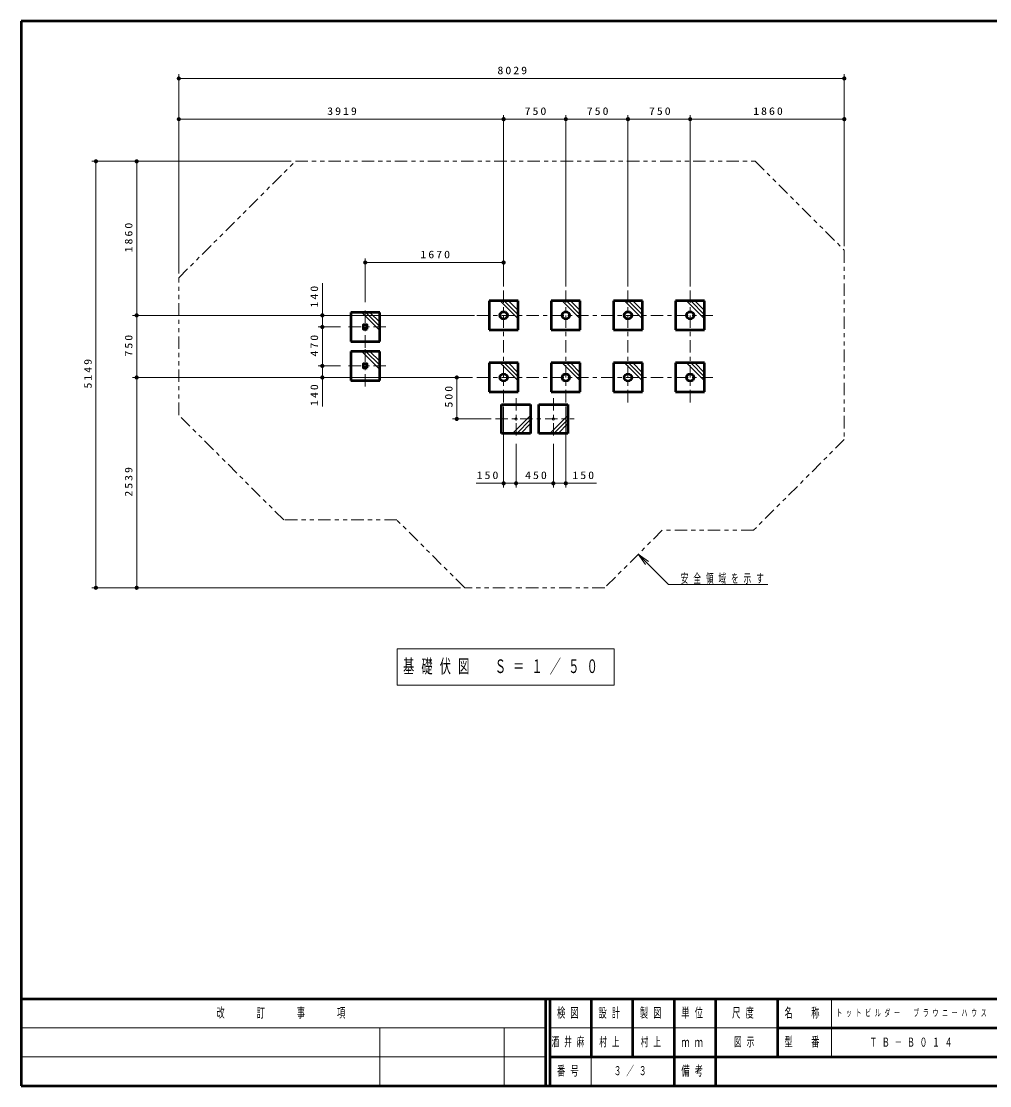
# Model space of a CAD drawing. Units: millimetres on the paper, scale 1:50. Extents: x -365 to 0, y -594 to 257.
# Drawn here: x -365 to -131.3, y -594 to -337 of the extents above; entities that cross this region are included whole.
import ezdxf

# ---------------------------------------------------------------- set-up
doc = ezdxf.new("R2010")
doc.units = ezdxf.units.MM
doc.linetypes.add('USER2', pattern=[6, 3, -1, 1, -1])
doc.linetypes.add('USER3', pattern=[8, 3, -1, 1, -1, 1, -1])
doc.layers.add('LY_1', color=140, linetype='Continuous', lineweight=50)
doc.styles.add('ＭＳ ゴシック', font='')
doc.styles.get('ＭＳ ゴシック').set_extended_font_data('MS Gothic')

# ---------------------------------------------------------------- blocks, each defined once
blk = doc.blocks.new('filled_dot')
at = {"color": 0, "linetype": 'Continuous', "lineweight": -2, "const_width": 1.25}
blk.add_lwpolyline([(-0.625, 0, 1), (0.625, 0, 1)], format="xyb", close=True, dxfattribs=at)

msp = doc.modelspace()

# ---------------------------------------------------------------- linework, layer by layer
at = {"layer": 'LY_1', "color": 7}
for p, q in [((0, -337), (-365, -337)), ((-365, -337), (-365, -594)), ((-365, -573), (0, -573)), ((-365, -594), (0, -594))]:
    msp.add_line(p, q, dxfattribs=at)
at = {"layer": 'LY_1', "color": 7, "lineweight": 13}
for p, q in [((-326.995, -361.804), (-326.995, -349.804)), ((-326.995, -350.804), (-166.415, -350.804)), ((-166.415, -361.804), (-166.415, -349.804)), ((-326.995, -397.927), (-326.995, -359.632)), ((-248.615, -401.004), (-248.615, -359.632)), ((-248.615, -401.004), (-248.615, -359.632)), ((-233.615, -401.004), (-233.615, -359.632)), ((-233.615, -401.004), (-233.615, -359.632)), ((-218.615, -401.004), (-218.615, -359.632)), ((-218.615, -401.004), (-218.615, -359.632)), ((-203.615, -401.004), (-203.615, -359.632)), ((-203.615, -401.004), (-203.615, -359.632)), ((-166.415, -391.285), (-166.415, -359.632)), ((-326.995, -360.632), (-248.615, -360.632)), ((-248.615, -360.632), (-233.615, -360.632)), ((-233.615, -360.632), (-218.615, -360.632)), ((-218.615, -360.632), (-203.615, -360.632)), ((-203.615, -360.632), (-166.415, -360.632)), ((-299.873, -370.804), (-347.995, -370.804)), ((-346.995, -473.776), (-346.995, -370.804)), ((-299.873, -370.804), (-338.16, -370.804)), ((-337.16, -408.004), (-337.16, -370.804)), ((-282.015, -404.804), (-282.015, -394.24)), ((-282.015, -395.24), (-248.615, -395.24)), ((-248.615, -401.004), (-248.615, -394.24)), ((-292.362, -410.804), (-292.362, -400.254)), ((-249.459, -404.504), (-245.115, -408.848)), ((-248.469, -404.504), (-245.115, -407.858)), ((-247.479, -404.504), (-245.115, -406.868)), ((-234.459, -404.504), (-230.115, -408.848)), ((-233.469, -404.504), (-230.115, -407.858)), ((-232.479, -404.504), (-230.115, -406.868)), ((-219.459, -404.504), (-215.115, -408.848)), ((-218.469, -404.504), (-215.115, -407.858)), ((-217.479, -404.504), (-215.115, -406.868)), ((-204.459, -404.504), (-200.115, -408.848)), ((-203.469, -404.504), (-200.115, -407.858)), ((-202.479, -404.504), (-200.115, -406.868)), ((-256.115, -408.004), (-338.16, -408.004)), ((-255.68, -408.004), (-338.16, -408.004)), ((-337.16, -423.004), (-337.16, -408.004)), ((-282.859, -407.304), (-278.515, -411.648)), ((-281.869, -407.304), (-278.515, -410.658)), ((-280.879, -407.304), (-278.515, -409.668)), ((-288.015, -410.804), (-293.362, -410.804)), ((-288.015, -410.804), (-293.362, -410.804)), ((-292.362, -420.204), (-292.362, -410.804)), ((-282.859, -416.704), (-278.515, -421.048)), ((-281.869, -416.704), (-278.515, -420.058)), ((-280.879, -416.704), (-278.515, -419.068)), ((-288.015, -420.204), (-293.362, -420.204)), ((-288.015, -420.204), (-293.362, -420.204)), ((-292.362, -430.015), (-292.362, -420.204)), ((-249.459, -419.504), (-245.115, -423.848)), ((-248.469, -419.504), (-245.115, -422.858)), ((-247.479, -419.504), (-245.115, -421.868)), ((-234.459, -419.504), (-230.115, -423.848)), ((-233.469, -419.504), (-230.115, -422.858)), ((-232.479, -419.504), (-230.115, -421.868)), ((-219.459, -419.504), (-215.115, -423.848)), ((-218.469, -419.504), (-215.115, -422.858)), ((-217.479, -419.504), (-215.115, -421.868)), ((-204.459, -419.504), (-200.115, -423.848)), ((-203.469, -419.504), (-200.115, -422.858)), ((-202.479, -419.504), (-200.115, -421.868)), ((-256.115, -423.004), (-338.16, -423.004)), ((-256.115, -423.004), (-338.16, -423.004)), ((-337.16, -473.776), (-337.16, -423.004)), ((-256.095, -423.004), (-260.924, -423.004)), ((-259.924, -433.004), (-259.924, -423.004)), ((-248.615, -430.004), (-248.615, -449.553)), ((-233.615, -430.004), (-233.615, -449.553)), ((-251.615, -433.004), (-260.924, -433.004)), ((-246.459, -436.504), (-242.115, -432.16)), ((-245.469, -436.504), (-242.115, -433.15)), ((-244.479, -436.504), (-242.115, -434.14)), ((-237.459, -436.504), (-233.115, -432.16)), ((-236.469, -436.504), (-233.115, -433.15)), ((-235.479, -436.504), (-233.115, -434.14)), ((-245.615, -439.004), (-245.615, -449.553)), ((-245.615, -439.004), (-245.615, -449.553)), ((-236.615, -439.004), (-236.615, -449.553)), ((-236.615, -439.004), (-236.615, -449.553)), ((-245.615, -448.553), (-255.273, -448.553)), ((-236.615, -448.553), (-245.615, -448.553)), ((-226.174, -448.553), (-236.615, -448.553)), ((-214.371, -468.163), (-216.139, -465.688)), ((-216.139, -465.688), (-213.664, -467.456)), ((-216.139, -465.688), (-214.018, -467.809)), ((-216.139, -465.688), (-208.833, -472.994)), ((-259.004, -473.776), (-347.995, -473.776)), ((-259.004, -473.776), (-338.16, -473.776)), ((-208.833, -472.994), (-184.862, -472.994)), ((-274.282, -488.511), (-274.282, -497.311)), ((-221.982, -488.511), (-274.282, -488.511)), ((-221.982, -497.311), (-221.982, -488.511)), ((-274.282, -497.311), (-221.982, -497.311)), ((-169.5, -573), (-169.5, -587)), ((-365, -580), (-238.5, -580)), ((-278.5, -580), (-278.5, -594)), ((-248.5, -580), (-248.5, -594)), ((-237.5, -580), (-182.5, -580)), ((-365, -587), (-238.5, -587)), ((-227.5, -587), (-227.5, -594))]:
    msp.add_line(p, q, dxfattribs=at)
at = {"layer": 'LY_1', "color": 7, "linetype": 'USER2', "lineweight": 13}
for p, q in [((-248.615, -429.004), (-248.615, -402.004)), ((-233.615, -429.004), (-233.615, -402.004)), ((-218.615, -429.004), (-218.615, -402.004)), ((-203.615, -429.004), (-203.615, -402.004)), ((-282.015, -415.804), (-282.015, -405.804)), ((-255.115, -408.004), (-197.115, -408.004)), ((-277.015, -410.804), (-287.015, -410.804)), ((-282.015, -425.204), (-282.015, -415.204)), ((-277.015, -420.204), (-287.015, -420.204)), ((-255.115, -423.004), (-197.115, -423.004)), ((-245.615, -428.004), (-245.615, -438.004)), ((-236.615, -428.004), (-236.615, -438.004)), ((-250.615, -433.004), (-231.615, -433.004))]:
    msp.add_line(p, q, dxfattribs=at)
at = {"layer": 'LY_1'}
for p, q in [((-252.115, -404.504), (-252.115, -411.504)), ((-245.115, -404.504), (-252.115, -404.504)), ((-245.115, -411.504), (-245.115, -404.504)), ((-237.115, -404.504), (-237.115, -411.504)), ((-230.115, -404.504), (-237.115, -404.504)), ((-230.115, -411.504), (-230.115, -404.504)), ((-222.115, -404.504), (-222.115, -411.504)), ((-215.115, -404.504), (-222.115, -404.504)), ((-215.115, -411.504), (-215.115, -404.504)), ((-207.115, -404.504), (-207.115, -411.504)), ((-200.115, -404.504), (-207.115, -404.504)), ((-200.115, -411.504), (-200.115, -404.504)), ((-278.515, -407.304), (-285.515, -407.304)), ((-285.515, -407.304), (-285.515, -414.304)), ((-278.515, -414.304), (-278.515, -407.304)), ((-252.115, -411.504), (-245.115, -411.504)), ((-237.115, -411.504), (-230.115, -411.504)), ((-222.115, -411.504), (-215.115, -411.504)), ((-207.115, -411.504), (-200.115, -411.504)), ((-285.515, -414.304), (-278.515, -414.304)), ((-278.515, -416.704), (-285.515, -416.704)), ((-285.515, -416.704), (-285.515, -423.704)), ((-278.515, -423.704), (-278.515, -416.704)), ((-252.115, -419.504), (-252.115, -426.504)), ((-245.115, -419.504), (-252.115, -419.504)), ((-245.115, -426.504), (-245.115, -419.504)), ((-237.115, -419.504), (-237.115, -426.504)), ((-230.115, -419.504), (-237.115, -419.504)), ((-230.115, -426.504), (-230.115, -419.504)), ((-222.115, -419.504), (-222.115, -426.504)), ((-215.115, -419.504), (-222.115, -419.504)), ((-215.115, -426.504), (-215.115, -419.504)), ((-207.115, -419.504), (-207.115, -426.504)), ((-200.115, -419.504), (-207.115, -419.504)), ((-200.115, -426.504), (-200.115, -419.504)), ((-285.515, -423.704), (-278.515, -423.704)), ((-252.115, -426.504), (-245.115, -426.504)), ((-237.115, -426.504), (-230.115, -426.504)), ((-222.115, -426.504), (-215.115, -426.504)), ((-207.115, -426.504), (-200.115, -426.504)), ((-249.115, -429.504), (-242.115, -429.504)), ((-249.115, -436.504), (-249.115, -429.504)), ((-242.115, -429.504), (-242.115, -436.504)), ((-240.115, -429.504), (-233.115, -429.504)), ((-240.115, -436.504), (-240.115, -429.504)), ((-233.115, -429.504), (-233.115, -436.504)), ((-242.115, -436.504), (-249.115, -436.504)), ((-233.115, -436.504), (-240.115, -436.504)), ((-238.5, -573), (-238.5, -594)), ((-237.5, -573), (-237.5, -594)), ((-227.5, -573), (-227.5, -587)), ((-217.5, -573), (-217.5, -587)), ((-207.5, -573), (-207.5, -594)), ((-197.5, -573), (-197.5, -587)), ((-182.5, -573), (-182.5, -587)), ((-182.5, -580), (-70, -580)), ((-237.5, -587), (0, -587)), ((-197.5, -587), (-197.5, -594))]:
    msp.add_line(p, q, dxfattribs=at)
at = {"layer": 'LY_1', "color": 7, "linetype": 'USER3', "lineweight": 13}
msp.add_lwpolyline([(-166.415, -437.974), (-188.335, -459.894), (-210.345, -459.894), (-224.227, -473.776), (-258.004, -473.776), (-274.376, -457.404), (-301.673, -457.404), (-326.995, -432.081), (-326.995, -398.927), (-298.873, -370.804), (-187.897, -370.804), (-166.415, -392.285)], close=True, dxfattribs=at)
at = {"layer": 'LY_1'}
for points in [[(-281.515, -411.304), (-281.515, -410.304), (-282.515, -410.304), (-282.515, -411.304)], [(-281.515, -420.704), (-281.515, -419.704), (-282.515, -419.704), (-282.515, -420.704)]]:
    msp.add_lwpolyline(points, close=True, dxfattribs=at)
for centre in [(-248.615, -408.004), (-233.615, -408.004), (-218.615, -408.004), (-203.615, -408.004), (-248.615, -423.004), (-233.615, -423.004), (-218.615, -423.004), (-203.615, -423.004)]:
    msp.add_circle(centre, 0.891, dxfattribs=at)
at = {"layer": 'LY_1', "color": 7, "lineweight": 13}
for centre in [(-245.615, -433.004), (-236.615, -433.004)]:
    msp.add_circle(centre, 0.272, dxfattribs=at)

# ---------------------------------------------------------------- block references
at = {"layer": 'LY_1', "color": 7, "lineweight": 13, "xscale": 0.4, "yscale": 0.4}
for p in [(-326.995, -350.804), (-326.995, -360.632), (-248.615, -360.632), (-233.615, -360.632), (-218.615, -360.632), (-203.615, -360.632), (-282.015, -395.24), (-248.615, -448.553), (-245.615, -448.553), (-236.615, -448.553)]:
    msp.add_blockref('filled_dot', p, dxfattribs=at)
for p, rotation in [((-166.415, -350.804), 180), ((-248.615, -360.632), 180), ((-233.615, -360.632), 180), ((-218.615, -360.632), 180), ((-203.615, -360.632), 180), ((-166.415, -360.632), 180), ((-346.995, -370.804), 270), ((-337.16, -370.804), 270), ((-248.615, -395.24), 180), ((-337.16, -408.004), 270), ((-337.16, -408.004), 90), ((-292.362, -408.004), 270), ((-292.362, -410.804), 90), ((-292.362, -410.804), 270), ((-292.362, -420.204), 270), ((-292.362, -420.204), 90), ((-337.16, -423.004), 270), ((-337.16, -423.004), 90), ((-292.362, -423.004), 90), ((-259.924, -423.004), 270), ((-259.924, -433.004), 90), ((-245.615, -448.553), 180), ((-236.615, -448.553), 180), ((-233.615, -448.553), 180), ((-346.995, -473.776), 90), ((-337.16, -473.776), 90)]:
    msp.add_blockref('filled_dot', p, dxfattribs=dict(at, rotation=rotation))

# ---------------------------------------------------------------- texts
at = {"layer": 'LY_1', "color": 7, "style": 'ＭＳ ゴシック'}
for s, insert, char_height, attachment_point in [('\\T1.33;\\W1.15;8029', (-246.296, -349.804), 1.833, 8), ('\\T1.33;\\W1.15;3919', (-287.378, -359.632), 1.833, 8), ('\\T1.33;\\W1.15;750', (-240.7, -359.632), 1.833, 8), ('\\T1.33;\\W1.15;750', (-225.7, -359.632), 1.833, 8), ('\\T1.33;\\W1.15;750', (-210.7, -359.632), 1.833, 8), ('\\T1.33;\\W1.15;1860', (-184.592, -359.632), 1.833, 8), ('\\T1.33;\\W1.15;1670', (-264.892, -394.24), 1.833, 8), ('\\T1.33;\\W1.15;150', (-252.273, -447.553), 1.833, 8), ('\\T1.33;\\W1.15;450', (-240.58, -447.553), 1.833, 8), ('\\T1.33;\\W1.15;150', (-229.174, -447.553), 1.833, 8), ('\\T1.64;\\W0.6;安全領域を示す', (-205.862, -472.844), 2.199, 7), ('\\T1.64;\\W0.6;基礎伏図\u3000Ｓ＝１／５０', (-272.882, -492.911), 3.299, 4), ('\\T1.64;\\W0.6;改\u3000\u3000訂\u3000\u3000事\u3000\u3000項', (-301.75, -576.5), 2.346, 5), ('\\T1.64;\\W0.6;検図', (-232.5, -576.5), 2.346, 5), ('\\T1.64;\\W0.6;設計', (-222.5, -576.5), 2.346, 5), ('\\T1.64;\\W0.6;製図', (-212.5, -576.5), 2.346, 5), ('\\T1.64;\\W0.6;単位', (-202.5, -576.5), 2.346, 5), ('\\T1.64;\\W0.6;尺度', (-190.25, -576.5), 2.346, 5), ('\\T1.64;\\W0.6;名\u3000称', (-176, -576.5), 2.346, 5), ('\\T1.64;\\W0.6;トットビルダー\u3000ブラウニーハウス', (-149.75, -576.5), 1.686, 5), ('\\T1.64;\\W0.6;酒井麻', (-232.5, -583.5), 2.199, 5), ('\\T1.64;\\W0.6;村上', (-222.5, -583.5), 2.199, 5), ('\\T1.64;\\W0.6;村上', (-212.5, -583.5), 2.199, 5), ('\\T1.64;\\W0.6;ｍｍ', (-202.5, -583.5), 2.346, 5), ('\\T1.64;\\W0.6;図示', (-193, -583.5), 2.199, 4), ('\\T1.64;\\W0.6;型\u3000番', (-176, -583.5), 2.346, 5), ('\\T1.64;\\W0.6;ＴＢ－Ｂ０１４', (-149.75, -583.5), 2.199, 5), ('\\T1.64;\\W0.6;番号', (-232.5, -590.5), 2.346, 5), ('\\T1.64;\\W0.6;３／３', (-217.5, -590.5), 2.199, 5), ('\\T1.64;\\W0.6;備考', (-202.5, -590.5), 2.346, 5)]:
    msp.add_mtext(s, dxfattribs=dict(at, insert=insert, char_height=char_height, attachment_point=attachment_point))
at = {"layer": 'LY_1', "color": 7, "char_height": 1.833, "attachment_point": 8, "rotation": 90, "style": 'ＭＳ ゴシック'}
for s, insert in [('\\T1.33;\\W1.15;1860', (-338.16, -388.981)), ('\\T1.33;\\W1.15;140', (-293.362, -403.254)), ('\\T1.33;\\W1.15;750', (-338.16, -415.089)), ('\\T1.33;\\W1.15;470', (-293.362, -415.089)), ('\\T1.33;\\W1.15;5149', (-347.995, -421.862)), ('\\T1.33;\\W1.15;140', (-293.362, -427.015)), ('\\T1.33;\\W1.15;500', (-260.924, -427.415)), ('\\T1.33;\\W1.15;2539', (-338.16, -447.973))]:
    msp.add_mtext(s, dxfattribs=dict(at, insert=insert))

doc.saveas('drawing.dxf')
